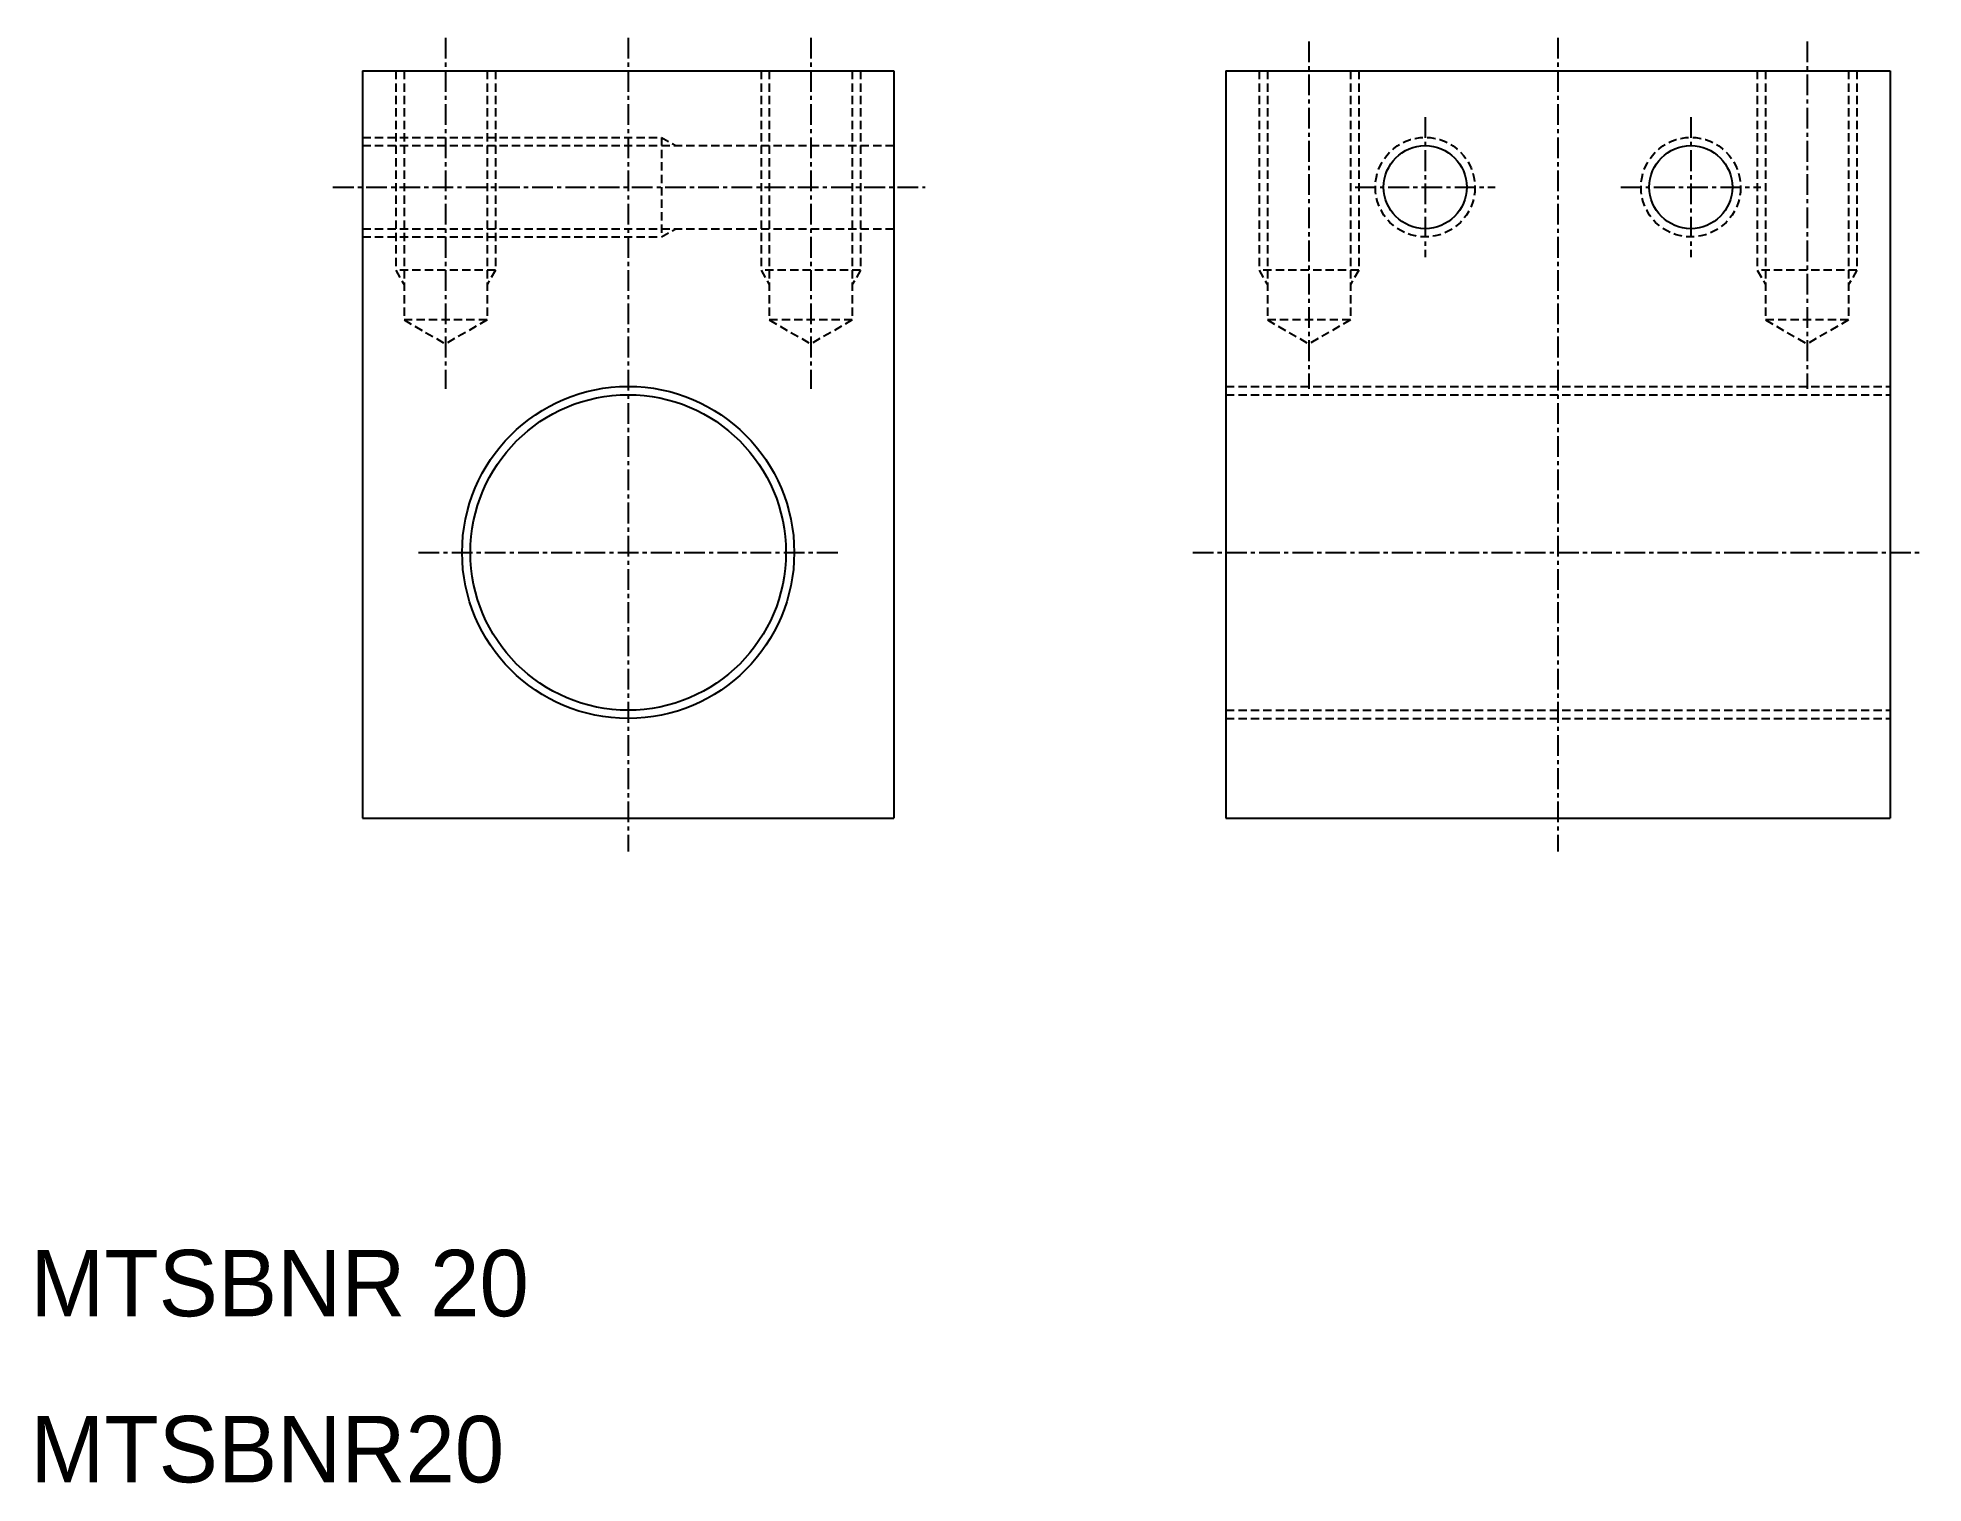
# Model space of a CAD drawing. Extents: x 10 to 124, y 10 to 97.
import ezdxf

# ---------------------------------------------------------------- set-up
doc = ezdxf.new("R2010")
doc.units = 0
doc.linetypes.add('CENTER', pattern=[2, 1.25, -0.25, 0.25, -0.25])
doc.linetypes.add('DASHED', pattern=[0.75, 0.5, -0.25])
doc.layers.get('0').update_dxf_attribs({"linetype": 'CONTINUOUS'})
doc.layers.add('CENTER', color=1, linetype='CENTER')

msp = doc.modelspace()

# ---------------------------------------------------------------- linework, layer by layer
at = {"color": 7, "linetype": 'CONTINUOUS'}
for p, q in [((30, 95), (62, 95)), ((30, 95), (30, 50)), ((62, 95), (62, 50)), ((82, 95), (122, 95)), ((82, 95), (82, 50)), ((122, 95), (122, 50)), ((30, 50), (62, 50)), ((82, 50), (122, 50))]:
    msp.add_line(p, q, dxfattribs=at)
at = {"color": 3, "linetype": 'DASHED'}
for p, q in [((32, 95), (32, 83)), ((32.5, 95), (32.5, 80)), ((37.5, 95), (37.5, 80)), ((38, 95), (38, 83)), ((54, 95), (54, 83)), ((54.5, 95), (54.5, 80)), ((59.5, 95), (59.5, 80)), ((60, 95), (60, 83)), ((84, 95), (84, 83)), ((84.5, 95), (84.5, 80)), ((89.5, 95), (89.5, 80)), ((90, 95), (90, 83)), ((114, 95), (114, 83)), ((114.5, 95), (114.5, 80)), ((119.5, 95), (119.5, 80)), ((120, 95), (120, 83)), ((30, 91), (48, 91)), ((48, 91), (48, 85)), ((48, 91), (48.87, 90.5)), ((30, 90.5), (62, 90.5)), ((30, 85.5), (62, 85.5)), ((48, 85), (48.87, 85.5)), ((30, 85), (48, 85)), ((38, 83), (32, 83)), ((32, 83), (32.5, 82.13)), ((38, 83), (37.5, 82.13)), ((60, 83), (54, 83)), ((54, 83), (54.5, 82.13)), ((60, 83), (59.5, 82.13)), ((90, 83), (84, 83)), ((84, 83), (84.5, 82.13)), ((90, 83), (89.5, 82.13)), ((120, 83), (114, 83)), ((114, 83), (114.5, 82.13)), ((120, 83), (119.5, 82.13)), ((37.5, 80), (32.5, 80)), ((32.5, 80), (35, 78.56)), ((37.5, 80), (35, 78.56)), ((59.5, 80), (54.5, 80)), ((54.5, 80), (57, 78.56)), ((59.5, 80), (57, 78.56)), ((89.5, 80), (84.5, 80)), ((84.5, 80), (87, 78.56)), ((89.5, 80), (87, 78.56)), ((119.5, 80), (114.5, 80)), ((114.5, 80), (117, 78.56)), ((119.5, 80), (117, 78.56)), ((82, 76), (122, 76)), ((82, 75.5), (122, 75.5)), ((82, 56.5), (122, 56.5)), ((82, 56), (122, 56))]:
    msp.add_line(p, q, dxfattribs=at)
for centre in [(94, 88), (110, 88)]:
    msp.add_circle(centre, 3, dxfattribs=at)
at = {"color": 7, "linetype": 'CONTINUOUS'}
for centre, radius in [((94, 88), 2.5), ((110, 88), 2.5), ((46, 66), 9.5)]:
    msp.add_circle(centre, radius, dxfattribs=at)
at = {"color": 3}
msp.add_circle((46, 66), 10, dxfattribs=at)
at = {"layer": 'CENTER', "color": 1, "linetype": 'CENTER'}
for p, q in [((35, 97), (35, 75.85)), ((46, 97), (46, 48)), ((57, 97), (57, 75.85)), ((87, 96.78), (87, 75.85)), ((102, 97), (102, 48)), ((117, 96.78), (117, 75.85)), ((94, 92.22), (94, 83.78)), ((110, 92.22), (110, 83.78)), ((28.22, 88), (63.89, 88)), ((89.78, 88), (98.22, 88)), ((105.78, 88), (114.22, 88)), ((33.37, 66), (58.63, 66)), ((80, 66), (124, 66))]:
    msp.add_line(p, q, dxfattribs=at)

# ---------------------------------------------------------------- texts
at = {"color": 7, "linetype": 'CONTINUOUS'}
for s, p in [('MTSBNR 20', (10, 20)), ('MTSBNR20', (10, 10))]:
    msp.add_text(s, height=4, dxfattribs=at).set_placement(p)

doc.saveas('drawing.dxf')
